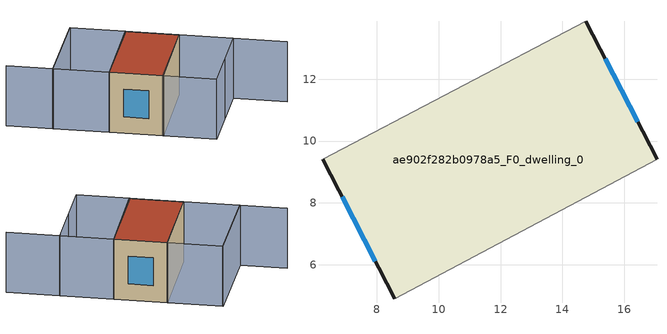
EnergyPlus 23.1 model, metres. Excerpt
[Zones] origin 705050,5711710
ae902f282b0978a5_F0_dwelling_0
 floor ground (EU_floor_Construction): 17.06,9.42 14.76,13.88 6.24,9.41 8.57,4.9 z0
 wall outside (EU_wall_Construction): 8.57,4.9 6.24,9.41 / 14.76,13.88 17.06,9.42 z0:6
 wall adiabatic (EU_wall_Construction): 6.24,9.41 14.76,13.88 / 17.06,9.42 8.57,4.9 z0:6
 window (EU_Window_Construction): 7.94,6.12 6.87,8.19 / 15.38,12.67 16.44,10.62 z1.62:4.38
 roof outside (EU_roof_Construction): 14.76,13.88 17.06,9.42 8.57,4.9 6.24,9.41 z6
shading: 10.8,0.52 19.35,4.99 / 19.35,4.99 21.67,0.55 / 12.4,18.44 3.85,14.03 / 3.85,14.03 1.85,17.92 / 19.37,5 10.83,0.53 / 10.83,0.53 8.52,4.95 / 8.52,4.95 17.06,9.41 / 17.06,9.41 19.37,5 / 6.24,9.41 3.85,14.04 / 3.85,14.04 12.4,18.45 / 12.4,18.45 14.79,13.83 / 14.79,13.83 6.24,9.41 z0:6
[Building]
EU S2 Campaign: North Axis=0; Terrain=City; Solar Distribution=FullExterior
[Site:Location]
London: Latitude=51.5; Longitude=-0.5; Time Zone=0; Elevation=25
[SizingPeriod:WeatherFileDays]
AnnualSizingPeriod: Begin Month=1; Begin Day of Month=1; End Month=12; End Day of Month=31; Day of Week for Start Day=Monday; Use Weather File Daylight Saving Period=No; Use Weather File Rain and Snow Indicators=No
[MATERIAL]
EU_InternalMass_Material: Roughness=MediumRough; Thickness=0.1; Conductivity=1; Density=1800; Specific Heat=900; Thermal Absorptance=0.9; Solar Absorptance=0.7; Visible Absorptance=0.7
[MATERIAL:NOMASS] Roughness=MediumRough; Thermal Absorptance=0.9; Solar Absorptance=0.7; Visible Absorptance=0.7
Name | Thermal Resistance
EU_wall_NoMass | 0.727863
EU_roof_NoMass | 0.773354
EU_floor_NoMass | 1.79329
[WINDOWMATERIAL:SIMPLEGLAZINGSYSTEM]
EU_Window_SimpleGlazing: UFactor=2.58614; Solar Heat Gain Coefficient=0.76; Visible Transmittance=0.76
[CONSTRUCTION]
EU_wall_Construction: EU_wall_NoMass
EU_roof_Construction: EU_roof_NoMass
EU_floor_Construction: EU_floor_NoMass
EU_InternalMass_Construction: EU_InternalMass_Material
EU_Window_Construction: EU_Window_SimpleGlazing
[ZONE]
ae902f282b0978a5_F0_dwelling_0: Type=1; Multiplier=1; Ceiling Height=autocalculate; Volume=291.524; Floor Area=autocalculate; Part of Total Floor Area=Yes
[INTERNALMASS]
ae902f282b0978a5_F0_dwelling_0_EU_InternalMass: Construction=EU_InternalMass_Construction; Zone or ZoneList=ae902f282b0978a5_F0_dwelling_0; Surface Area=48.5874
[OTHEREQUIPMENT]
EU_Step8_InternalGain_ae902f282b0978a5_F0_dwelling_0_f000: Fuel Type=Electricity; Zone or ZoneList or Space or SpaceList=ae902f282b0978a5_F0_dwelling_0; Schedule=EU_Step8_GainSchedule_ae902f282b0978a5_F0_dwelling_0_f000; Design Level Calculation Method=Watts/Area; Power per Zone Floor Area=1; Fraction Latent=0; Fraction Radiant=0; Fraction Lost=0; Carbon Dioxide Generation Rate=0; EndUse Subcategory=EU_Step8_InternalGains
[ZONEVENTILATION:DESIGNFLOWRATE]
EU_ConstantAir_ae902f282b0978a5_F0_dwelling_0: Zone or ZoneList or Space or SpaceList=ae902f282b0978a5_F0_dwelling_0; Schedule=EU_AlwaysOn; Design Flow Rate Calculation Method=AirChanges/Hour; Air Changes per Hour=0.484901; Ventilation Type=Natural; Fan Pressure Rise=0; Fan Total Efficiency=1; Constant Term Coefficient=1; Temperature Term Coefficient=0; Velocity Term Coefficient=0; Velocity Squared Term Coefficient=0; Minimum Indoor Temperature=-100; Maximum Indoor Temperature=100; Delta Temperature=-100; Minimum Outdoor Temperature=-100; Maximum Outdoor Temperature=100; Maximum Wind Speed=40
[HVACTEMPLATE:THERMOSTAT]
EU_HeatOnly_ae902f282b0978a5_F0_dwelling_0: Constant Heating Setpoint=20; Constant Cooling Setpoint=50
[HVACTEMPLATE:ZONE:IDEALLOADSAIRSYSTEM]
ae902f282b0978a5_F0_dwelling_0: Template Thermostat=EU_HeatOnly_ae902f282b0978a5_F0_dwelling_0; System Availability Schedule=EU_AlwaysOn; Maximum Heating Supply Air Temperature=50; Minimum Cooling Supply Air Temperature=13; Maximum Heating Supply Air Humidity Ratio=0.0156; Minimum Cooling Supply Air Humidity Ratio=0.0077; Heating Limit=NoLimit; Cooling Limit=NoLimit; Heating Availability Schedule=EU_AlwaysOn; Cooling Availability Schedule=EU_CoolingOff; Dehumidification Control Type=ConstantSensibleHeatRatio; Cooling Sensible Heat Ratio=0.7; Dehumidification Setpoint=60; Humidification Control Type=None; Humidification Setpoint=30; Outdoor Air Method=None; Outdoor Air Flow Rate per Person=0.00944; Outdoor Air Flow Rate per Zone Floor Area=0; Outdoor Air Flow Rate per Zone=0; Demand Controlled Ventilation Type=None; Outdoor Air Economizer Type=NoEconomizer; Heat Recovery Type=None; Sensible Heat Recovery Effectiveness=0.7; Latent Heat Recovery Effectiveness=0.65
[SIZING:ZONE]
ae902f282b0978a5_F0_dwelling_0: Zone Cooling Design Supply Air Temperature Input Method=SupplyAirTemperature; Zone Cooling Design Supply Air Temperature=13; Zone Heating Design Supply Air Temperature Input Method=SupplyAirTemperature; Zone Heating Design Supply Air Temperature=50; Zone Cooling Design Supply Air Humidity Ratio=0.008; Zone Heating Design Supply Air Humidity Ratio=0.008; Cooling Design Air Flow Method=DesignDay; Cooling Design Air Flow Rate=0; Cooling Minimum Air Flow per Zone Floor Area=0.000762; Cooling Minimum Air Flow=0; Cooling Minimum Air Flow Fraction=0.2; Heating Design Air Flow Method=DesignDay; Heating Design Air Flow Rate=0; Heating Maximum Air Flow per Zone Floor Area=0.002032; Heating Maximum Air Flow=0.141576; Heating Maximum Air Flow Fraction=0.3; Account for Dedicated Outdoor Air System=No; Dedicated Outdoor Air System Control Strategy=NeutralSupplyAir; Dedicated Outdoor Air Low Setpoint Temperature for Design=autosize; Dedicated Outdoor Air High Setpoint Temperature for Design=autosize; Zone Load Sizing Method=Sensible Load Only No Latent Load; Zone Latent Cooling Design Supply Air Humidity Ratio Input Method=HumidityRatioDifference; Zone Cooling Design Supply Air Humidity Ratio Difference=0.005; Zone Latent Heating Design Supply Air Humidity Ratio Input Method=HumidityRatioDifference; Zone Humidification Design Supply Air Humidity Ratio Difference=0.005
[SCHEDULE:CONSTANT]
Name | Hourly Value
EU_AlwaysOn | 1
EU_CoolingOff | 0
[SCHEDULE:FILE]
EU_Step8_GainSchedule_ae902f282b0978a5_F0_dwelling_0_f000: File=../../schedules/ae902f282b0978a5/ae902f282b0978a5_F0_dwelling_0_f000_gain.csv; Column Number=1; Rows to Skip at Top=0; Number of Hours of Data=8760; Column Separator=Comma; Interpolate to Timestep=No; Minutes per Item=60; Adjust Schedule for Daylight Savings=Yes
